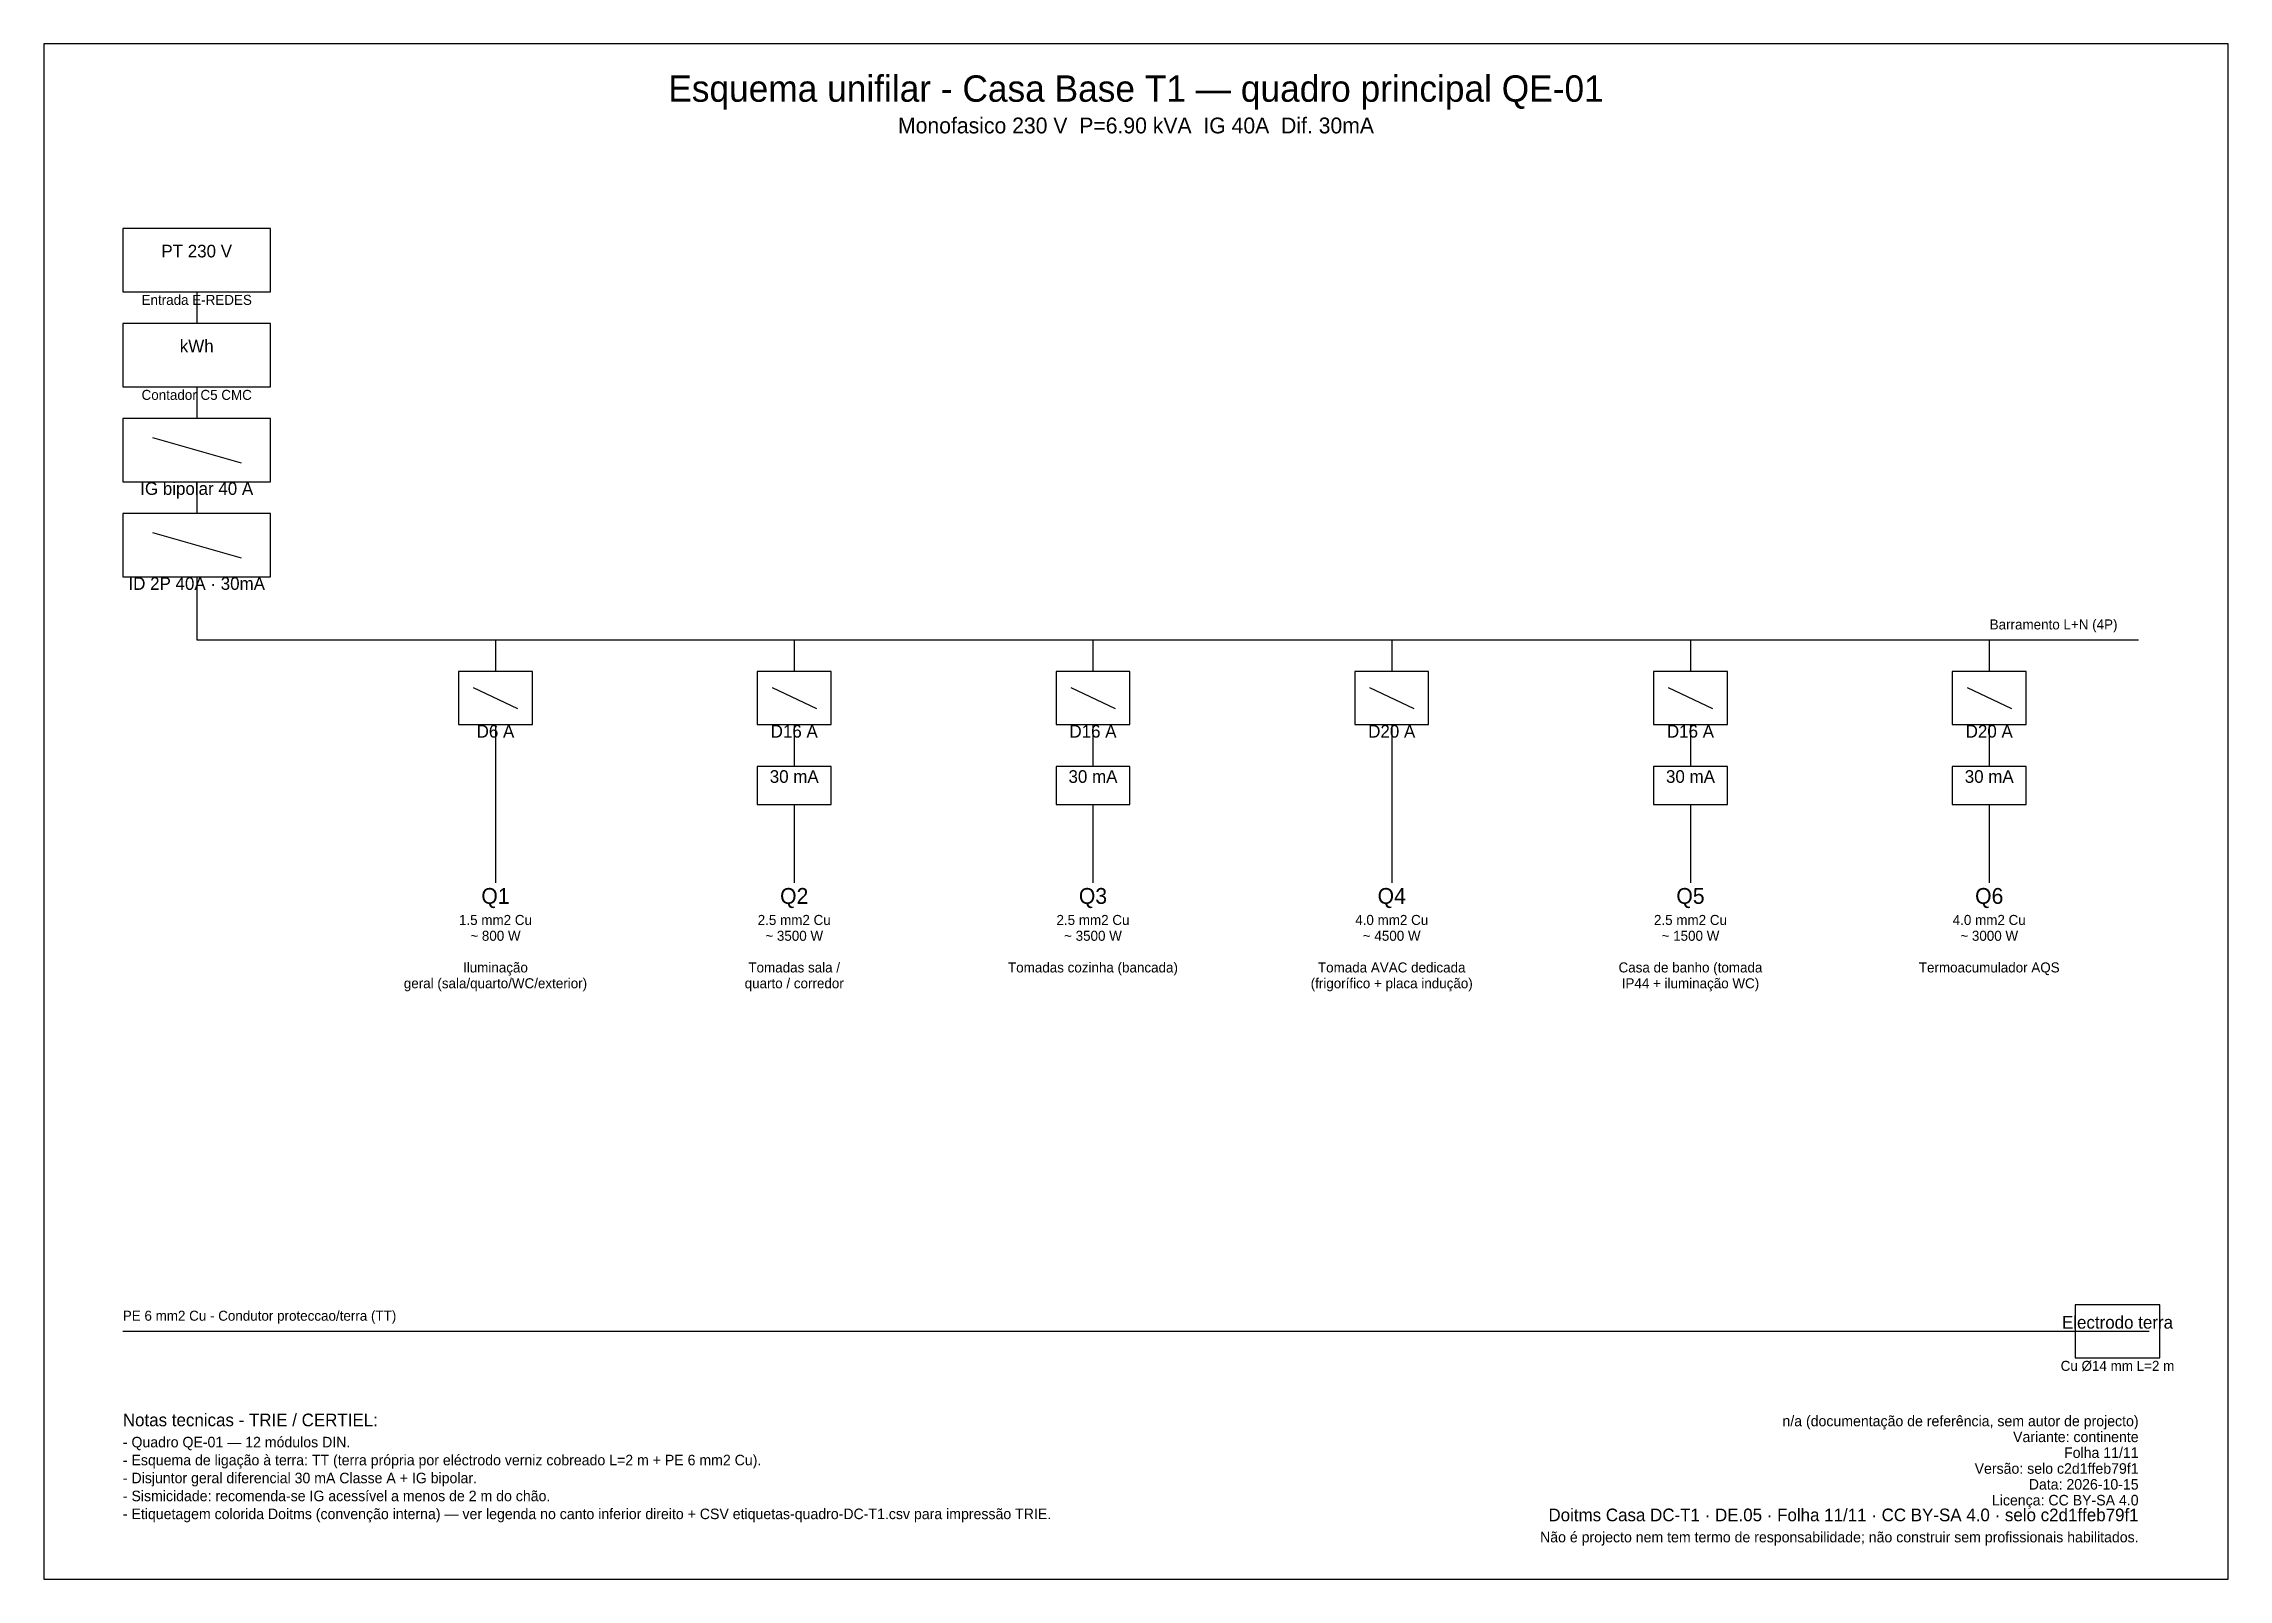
# Model space of a CAD drawing. Extents: x 3 to 417, y 3 to 294.
import ezdxf
from ezdxf.enums import TextEntityAlignment as Align

# ---------------------------------------------------------------- set-up
doc = ezdxf.new("R2010")
doc.units = 0
for name, color, linetype in [('DC-MEP-ELE-BUSBAR', 2, 'CONTINUOUS'), ('DC-MEP-ELE-CABO-L', 251, 'CONTINUOUS'), ('DC-MEP-ELE-CABO-PE', 3, 'CONTINUOUS'), ('DC-MEP-ELE-FRAME', 7, 'CONTINUOUS'), ('DC-MEP-ELE-LABEL', 7, 'CONTINUOUS'), ('DC-MEP-ELE-NOTAS', 8, 'CONTINUOUS'), ('DC-MEP-ELE-SIMBOLO', 7, 'CONTINUOUS')]:
    doc.layers.add(name, color=color, linetype=linetype)

msp = doc.modelspace()

# ---------------------------------------------------------------- linework, layer by layer
at = {"layer": 'DC-MEP-ELE-BUSBAR'}
msp.add_line((32, 181), (400, 181), dxfattribs=at)
at = {"layer": 'DC-MEP-ELE-CABO-L'}
for p, q in [((32, 247), (32, 241)), ((32, 229), (32, 223)), ((32, 211), (32, 205)), ((32, 193), (32, 181)), ((88.615, 181), (88.615, 175)), ((145.231, 181), (145.231, 175)), ((201.846, 181), (201.846, 175)), ((258.462, 181), (258.462, 175)), ((315.077, 181), (315.077, 175)), ((371.692, 181), (371.692, 175)), ((88.615, 165), (88.615, 135)), ((145.231, 165), (145.231, 157)), ((201.846, 165), (201.846, 157)), ((258.462, 165), (258.462, 135)), ((315.077, 165), (315.077, 157)), ((371.692, 165), (371.692, 157)), ((145.231, 149.857), (145.231, 135)), ((201.846, 149.857), (201.846, 135)), ((315.077, 149.857), (315.077, 135)), ((371.692, 149.857), (371.692, 135))]:
    msp.add_line(p, q, dxfattribs=at)
at = {"layer": 'DC-MEP-ELE-CABO-PE'}
msp.add_line((18, 50), (402, 50), dxfattribs=at)
at = {"layer": 'DC-MEP-ELE-FRAME'}
for p, q in [((417, 294), (3, 294)), ((3, 294), (3, 3)), ((417, 3), (417, 294)), ((3, 3), (417, 3))]:
    msp.add_line(p, q, dxfattribs=at)
at = {"layer": 'DC-MEP-ELE-SIMBOLO'}
for p, q in [((46, 259), (18, 259)), ((18, 259), (18, 247)), ((46, 247), (46, 259)), ((18, 247), (46, 247)), ((46, 241), (18, 241)), ((18, 241), (18, 229)), ((46, 229), (46, 241)), ((18, 229), (46, 229)), ((46, 223), (18, 223)), ((18, 223), (18, 211)), ((46, 211), (46, 223)), ((23.6, 219.4), (40.4, 214.6)), ((18, 211), (46, 211)), ((46, 205), (18, 205)), ((18, 205), (18, 193)), ((46, 193), (46, 205)), ((23.6, 201.4), (40.4, 196.6)), ((18, 193), (46, 193)), ((95.615, 175), (81.615, 175)), ((81.615, 175), (81.615, 165)), ((95.615, 165), (95.615, 175)), ((152.231, 175), (138.231, 175)), ((138.231, 175), (138.231, 165)), ((152.231, 165), (152.231, 175)), ((208.846, 175), (194.846, 175)), ((194.846, 175), (194.846, 165)), ((208.846, 165), (208.846, 175)), ((265.462, 175), (251.462, 175)), ((251.462, 175), (251.462, 165)), ((265.462, 165), (265.462, 175)), ((322.077, 175), (308.077, 175)), ((308.077, 175), (308.077, 165)), ((322.077, 165), (322.077, 175)), ((378.692, 175), (364.692, 175)), ((364.692, 175), (364.692, 165)), ((378.692, 165), (378.692, 175)), ((84.415, 172), (92.815, 168)), ((141.031, 172), (149.431, 168)), ((197.646, 172), (206.046, 168)), ((254.262, 172), (262.662, 168)), ((310.877, 172), (319.277, 168)), ((367.492, 172), (375.892, 168)), ((81.615, 165), (95.615, 165)), ((138.231, 165), (152.231, 165)), ((194.846, 165), (208.846, 165)), ((251.462, 165), (265.462, 165)), ((308.077, 165), (322.077, 165)), ((364.692, 165), (378.692, 165)), ((152.231, 157), (138.231, 157)), ((138.231, 157), (138.231, 149.857)), ((152.231, 149.857), (152.231, 157)), ((208.846, 157), (194.846, 157)), ((194.846, 157), (194.846, 149.857)), ((208.846, 149.857), (208.846, 157)), ((322.077, 157), (308.077, 157)), ((308.077, 157), (308.077, 149.857)), ((322.077, 149.857), (322.077, 157)), ((378.692, 157), (364.692, 157)), ((364.692, 157), (364.692, 149.857)), ((378.692, 149.857), (378.692, 157)), ((138.231, 149.857), (152.231, 149.857)), ((194.846, 149.857), (208.846, 149.857)), ((308.077, 149.857), (322.077, 149.857)), ((364.692, 149.857), (378.692, 149.857)), ((404, 55), (388, 55)), ((388, 55), (388, 45)), ((404, 45), (404, 55)), ((388, 45), (404, 45))]:
    msp.add_line(p, q, dxfattribs=at)

# ---------------------------------------------------------------- texts
at = {"layer": 'DC-MEP-ELE-LABEL'}
for s, height, p in [('Esquema unifilar - Casa Base T1 — quadro principal QE-01', 5, (210, 283)), ('Monofasico 230 V  P=6.90 kVA  IG 40A  Dif. 30mA', 3, (210, 277)), ('PT 230 V', 2.4, (32, 253.5)), ('kWh', 2.4, (32, 235.5)), ('IG bipolar 40 A', 2.4, (32, 208.5)), ('ID 2P 40A · 30mA', 2.4, (32, 190.5)), ('D6 A', 2.4, (88.615, 162.5)), ('D16 A', 2.4, (145.231, 162.5)), ('D16 A', 2.4, (201.846, 162.5)), ('D20 A', 2.4, (258.462, 162.5)), ('D16 A', 2.4, (315.077, 162.5)), ('D20 A', 2.4, (371.692, 162.5)), ('30 mA', 2.4, (145.231, 153.929)), ('30 mA', 2.4, (201.846, 153.929)), ('30 mA', 2.4, (315.077, 153.929)), ('30 mA', 2.4, (371.692, 153.929)), ('Q1', 3, (88.615, 131)), ('Q2', 3, (145.231, 131)), ('Q3', 3, (201.846, 131)), ('Q4', 3, (258.462, 131)), ('Q5', 3, (315.077, 131)), ('Q6', 3, (371.692, 131)), ('Electrodo terra', 2.4, (396, 50.5))]:
    msp.add_text(s, height=height, dxfattribs=at).set_placement(p, align=Align.CENTER)
for s, height, p in [('n/a (documentação de referência, sem autor de projecto)', 2, (400, 32)), ('Variante: continente', 2, (400, 29)), ('Versão: selo c2d1ffeb79f1', 2, (400, 23)), ('Folha 11/11', 2, (400, 26)), ('Data: 2026-10-15', 2, (400, 20)), ('Licença: CC BY-SA 4.0', 2, (400, 17)), ('Doitms Casa DC-T1 · DE.05 · Folha 11/11 · CC BY-SA 4.0 · selo c2d1ffeb79f1', 2.4, (400, 14)), ('Não é projecto nem tem termo de responsabilidade; não construir sem profissionais habilitados.', 2, (400, 10))]:
    msp.add_text(s, height=height, dxfattribs=at).set_placement(p, align=Align.RIGHT)
at = {"layer": 'DC-MEP-ELE-NOTAS'}
for s, p in [('Entrada E-REDES', (32, 244.5)), ('Contador C5 CMC', (32, 226.5)), ('1.5 mm2 Cu', (88.615, 127)), ('2.5 mm2 Cu', (145.231, 127)), ('2.5 mm2 Cu', (201.846, 127)), ('4.0 mm2 Cu', (258.462, 127)), ('2.5 mm2 Cu', (315.077, 127)), ('4.0 mm2 Cu', (371.692, 127)), ('~ 800 W', (88.615, 124)), ('~ 3500 W', (145.231, 124)), ('~ 3500 W', (201.846, 124)), ('~ 4500 W', (258.462, 124)), ('~ 1500 W', (315.077, 124)), ('~ 3000 W', (371.692, 124)), ('geral (sala/quarto/WC/exterior)', (88.615, 115)), ('Iluminação', (88.615, 118)), ('quarto / corredor', (145.231, 115)), ('Tomadas sala /', (145.231, 118)), ('Tomadas cozinha (bancada)', (201.846, 118)), ('(frigorífico + placa indução)', (258.462, 115)), ('Tomada AVAC dedicada', (258.462, 118)), ('Casa de banho (tomada', (315.077, 118)), ('IP44 + iluminação WC)', (315.077, 115)), ('Termoacumulador AQS', (371.692, 118)), ('Cu Ø14 mm L=2 m', (396, 42.5))]:
    msp.add_text(s, height=1.9, dxfattribs=at).set_placement(p, align=Align.CENTER)
msp.add_text('Barramento L+N (4P)', height=1.9, dxfattribs=at).set_placement((396, 183), align=Align.RIGHT)
for s, height, p in [('PE 6 mm2 Cu - Condutor proteccao/terra (TT)', 1.9, (18, 52)), ('Notas tecnicas - TRIE / CERTIEL:', 2.4, (18, 32)), ('- Quadro QE-01 — 12 módulos DIN.', 2, (18, 28)), ('- Esquema de ligação à terra: TT (terra própria por eléctrodo verniz cobreado L=2 m + PE 6 mm2 Cu).', 2, (18, 24.6)), ('- Disjuntor geral diferencial 30 mA Classe A + IG bipolar.', 2, (18, 21.2)), ('- Sismicidade: recomenda-se IG acessível a menos de 2 m do chão.', 2, (18, 17.8)), ('- Etiquetagem colorida Doitms (convenção interna) — ver legenda no canto inferior direito + CSV etiquetas-quadro-DC-T1.csv para impressão TRIE.', 2, (18, 14.4))]:
    msp.add_text(s, height=height, dxfattribs=at).set_placement(p)

doc.saveas('drawing.dxf')
